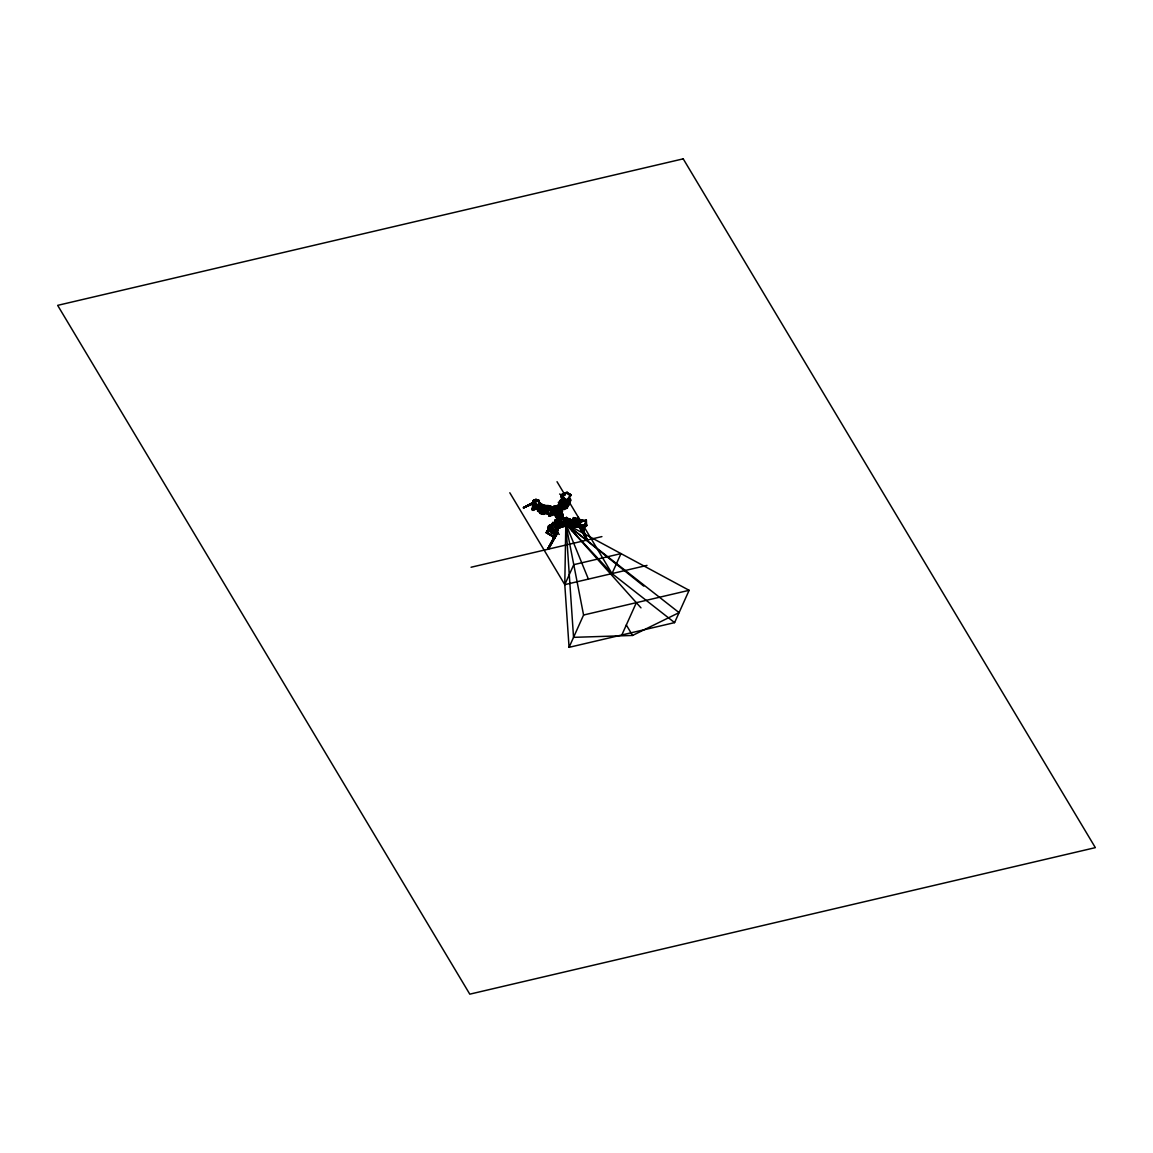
<?xml version="1.0" encoding="UTF-8"?>
<svg xmlns="http://www.w3.org/2000/svg" width="1153" height="1153" viewBox="0 0 1153 1153"><rect width="100%" height="100%" fill="white"/><g stroke="black" fill="none" stroke-linecap="round" stroke-linejoin="round"><path stroke-width="1.5" d="M541.29 509.467L541.29 508.718L545.715 510.087L544.043 513.633L542.847 512.047M541.867 506.758L540.815 504.553L543.798 506.498L543.063 505.922L545.816 506.167L545.499 507.147L546.767 507.507L547.142 505.951L543.092 504.711L540.944 509.496L541.852 508.877M545.254 509.857L544.692 510.433M569.323 521.142C562.361 517.74 577.696 521.315 569.423 520.983A1.47 1.067 24.2 0 1 568.458 521.228L573.445 522.035C569.899 521.329 575.088 521.156 576.442 522.381L568.674 518.562A1.47 1.067 24.2 0 0 567.089 519.225A1.47 1.067 24.2 0 0 568.299 520.709L571.47 521.329M576.154 522.28L576.154 523.03L573.358 522.223L573.762 520.839L570.937 527.598L565.071 526.258L569.308 524.918L565.143 526.157L568.919 525.768M547.156 505.864L546.767 507.507L550.312 508.819A1.47 1.067 24.2 0 1 549.549 508.069C543.812 507.003 550.702 504.553 551.783 507.68C551.408 509.54 549.087 506.383 551.249 506.383A1.47 1.067 24.2 0 1 552.446 507.868A1.47 1.067 24.2 0 1 550.86 508.516C544.72 507.969 544.245 503.645 550.875 506.311M550.947 506.772C549.981 511.528 543.077 503.515 551.321 507.046M551.638 508.156L551.84 507.349M554.924 533.464L556.395 534.315L555.069 532.772L557.749 530.034M555.962 533.508L555.025 532.873L556.813 533.781L557.836 532.499L548.583 548.914L557.677 533.061M556.366 529.112L560.416 522.006L559.421 523.462M550.312 527.613L551.235 524.817L554.795 526.878L558.326 520.983A1.47 1.067 24.2 0 1 560.214 520.825A1.47 1.067 24.2 0 1 560.862 522.439L558.715 524.745L555.112 526.157L556.467 527.051L555.069 530.178L557.288 531.576L556.077 533.262M557.447 532.499L556.755 533.839L555.89 532.513M549.332 527.656L548.713 528.665M549.995 526.59L550.572 525.768L548.612 528.996M550.428 528.478C546.407 529.731 552.647 521.127 549.448 526.215M550.918 525.076L549.895 526.503M647.02 565.388L564.783 584.643L565.82 523.88L689.119 590.307L674.591 622.62L569.063 647.337L564.783 584.643L509.813 492.763M561.641 500.575L559.954 503.011L563.14 495.502M563.658 521.862C560.963 523.793 565.229 518.922 563.889 523.015M557.49 524.154C561.713 525.105 559.277 520.738 558.83 521.286M558.211 524.125L557.879 523.981M557.922 521.459L558.729 521.545L558.153 522.741A1.47 1.067 24.2 0 1 559.018 521.185L559.536 521.041M558.888 505.533C563.082 499.119 561.122 508.905 559.133 504.985L557.749 505.922M558.355 522.295C555.789 526.791 561.915 522.367 560.055 521.516L552.936 509.583M561.641 503.933L561.453 502.982L560.329 504.207M563.442 498.211L560.819 496.439L561.698 498.528L562.289 496.366L563.385 496.712L562.722 496.323L562.549 498.5L562.448 496.107M563.039 523.923L563.961 524.082L563.687 525.062C560.949 522.15 571.629 521.79 566.829 524.327L563.687 525.062M581.083 527.915L581.371 527.872M558.931 526.532L557.533 528.636M559.969 522.914L558.859 520.796L557.821 522.179A1.47 1.067 24.2 0 0 557.648 522.986M559.421 504.913C562.707 506.311 557.303 506.081 559.666 504.668M561.266 503.14C561.958 504.812 559.536 501.714 563.068 500.027L561.252 502.535M560.704 505.735L558.946 506.758M560.776 505.648L559.162 506.109M572.58 526.719L577.091 525.97L574.41 525.768M573.113 526.388L576.601 525.638M574.266 526.59L573.156 525.797L572.666 526.863M579.08 520.623L578.302 520.738L579.44 522.741L579.253 527.425C580.161 527.325 579.901 524.154 578.835 525.725M580.146 527.685L581.227 526.935L582.193 527.93A1.47 0.98 8.9 0 0 582.553 527.252L583.274 526.042L582.251 525.581A1.47 0.98 8.9 0 0 580.045 525.552A1.47 0.98 8.9 0 0 580.608 527.036M580.564 527.699L580.737 526.013M581.631 527.642L581.227 526.95M585.58 525.912L586.675 525.754L585.738 523.793L584.657 523.952L585.465 526.647L581.717 527.18L581.905 526.272M581.934 527.252L581.516 528.031M581.804 529.991C584.081 530.711 579.123 529.472 580.305 527.195M583.245 525.927L581.948 527.872M586.156 524.673L585.652 525.451L586.747 525.307L585.81 523.347L586.344 519.931L579.022 520.983L579.368 518.792L575.246 519.369M587.136 539.763L582.395 527.512A1.47 0.98 8.9 0 0 580.55 526.734A1.47 0.98 8.9 0 0 579.642 527.915L586.877 540.008L583.706 530.51L584.225 527.152M548.569 513.892L548.165 511.543L547.459 512.033L548.655 511.428L548.814 513.69M556.596 524.701L555.544 523.88L557.13 527.267M577.134 526.013L573.69 527.195L572.594 526.373M582.236 520.652L581.53 521.199L582.553 521.329M581.804 520.724L582.784 520.925M561.338 496.612C562.505 493.916 565.82 493.426 562.376 495.516M545.773 506.239L543.02 505.374L542.414 507.234A1.47 0.98 8.9 0 0 542.328 509.006M562.145 495.92L561.67 496.929L561.396 495.862L563.486 493.888M560.992 495.876L561.9 494.334L561.338 496.093L562.001 494.796L563.327 495.444M562.102 495.502L562.246 494.608L563.356 495.329M559.666 525.408C558.427 528.679 559.349 523.75 561.007 525.725M557.922 525.235L558.513 526.301L559.767 525.667L558.11 527.195L561.641 526.373L561.612 524.341L564.509 523.217C561.425 519.614 568.083 521.055 568.242 523.044M566.166 526.114L565.806 524.874M570.937 527.598L571.297 526.027M534.891 500.762L535.453 499.912L536.159 500.575L523.448 507.637L533.954 503.544M534.041 503.011C502.016 517.971 554.55 491.884 523.779 507.594L533.32 503.212M533.09 501.512L534.473 503.89L533.248 500.488L535.511 499.451L536.231 500.128M535.958 508.199L532.138 509.194L533.176 502.492M532.138 509.194C535.496 505.403 539.33 508.877 536.592 507.637C534.761 504.884 538.624 507.781 536.476 507.666C537.082 510.923 539.027 505.518 535.799 507.363C544.778 505.216 525.465 514.324 536.159 508.372L532.268 509.914L533.234 503.775M532.455 510.102L533.58 502.304M534.041 501.598L532.268 509.914M534.271 500.027L533.954 501.166L533.248 500.488M534.488 499.926L533.176 500.95L533.897 501.613M533.133 510.145L533.925 505.115M533.551 509.957L534.358 504.783M541.42 513.272C542.688 516.227 545.268 512.033 539.388 510.03L539.734 507.839L534.906 503.313L535.511 499.451M538.595 503.068L539.734 502.549L536.347 499.393L535.741 503.313L539.114 506.47L539.546 503.731L540.267 504.423C546.464 503.746 544.821 510.044 541.55 504.596M541.924 513.907C536.664 512.624 537.802 506.008 536.52 507.363L536.52 505.836M537.212 501.396L537.356 500.416M537.413 501.224L536.649 500.171M536.592 507.68C537.226 509.424 538.321 505.345 536.015 506.888M537.284 506.498L537.341 507.392M537.341 506.585L537.255 507.623M538.927 509.251L540.195 508.675L537.947 511.399L539.878 510.52L540.959 503.832L539.705 502.665L544.259 506.196M539.027 504.985L539.114 504.25M540.44 503.342L539.849 507.161L535.021 502.636M539.849 513.316L543.985 514.079L539.849 513.316L540.008 512.307M544.115 506.383L541.175 504.106L543.625 506.109M541.103 509.929L541.29 508.747M545.715 510.087L545.83 509.295L541.867 508.17L540.598 511.37M543.02 505.374L542.732 506.729L543.639 506.628A1.47 0.98 8.9 0 0 542.458 508.228L540.699 505.072L543.755 506.801M541.867 512.119C541.088 515.852 544.36 511.543 542.069 512.552M542.977 505.446L543.092 504.711M542.198 511.99L542.069 513.878M542.112 513.993L542.227 513.143M537.529 510.361L539.964 509.957L542.587 512.35L542.631 513.849M543.394 506.354L542.732 506.758M542.515 513.964L543.135 512.912M543.366 506.527L542.616 506.527L545.412 507.334L544.994 510.289L542.169 509.251M542.4 513.734L542.458 513.229M542.804 513.82L542.501 513.359M543.683 510.347L545.023 510.058M543.899 510.736L543.423 513.921L542.559 513.215M544.375 510.865L544.086 512.71M543.812 514.44L545.83 509.295M570.346 526.186L570.159 527.353L573.863 518.836L576.716 519.643M570.836 524.644L570.375 526.878L565.561 525.941M571.225 524.197L572.061 523.75M571.614 522.453L573.401 518.115L577.365 519.239L575.578 523.577L571.614 522.453L571.773 521.444M567.463 520.608L572.32 521.56L572.565 520.032M572.018 524.428L572.421 521.689L570.735 525.307M573.589 517.524L573.473 518.317L577.437 519.441L577.552 518.648L573.43 517.884L577.552 518.648M574.54 525.264C575.001 522.424 571.758 524.903 574.598 525.062A1.47 0.98 8.9 0 0 572.364 525.191A1.47 0.98 8.9 0 0 572.738 526.647L573.012 527.108M574.108 526.532L573.228 526.013M573.387 524.038L572.955 525.638A1.47 0.98 8.9 0 0 572.018 526.791A1.47 0.98 8.9 0 0 573.848 527.598L578.835 526.546M573.272 527.469L573.531 524.846L574.295 525.163M573.055 526.892L573.69 526.071M574.108 524.572L574.223 523.793M573.819 526.143L573.704 526.979M573.863 520.32L575.261 521.603L575.405 520.752L576.659 521.113M574.194 527.512L574.943 526.402A1.47 0.98 8.9 0 1 574.28 526.979C580.247 527.901 574.727 524.428 579.527 524.687M575.131 520.68L580.074 521.041L579.368 518.792M575.246 522.496L574.915 524.557M575.578 523.577L575.736 522.568M576.529 525.336L572.969 525.898M574.468 525.437A1.47 0.98 8.9 0 0 573.416 525.091L577.091 524.846L577.149 525.682L573.329 525.624L584.542 524.701L585.465 526.647M577.538 525.581L578.59 518.908M578.143 526.143L577.105 524.846M578.374 524.629L580.175 520.479M578.316 525.465L578.921 521.66L586.243 520.608M579.382 525.854L580.031 521.502M579.253 527.425L579.195 526.287M580.045 523.808L579.8 522.986M579.772 523.217L580.478 523.736M583.144 526.82L582.135 526.359A1.47 0.98 8.9 0 0 579.93 526.33L579.815 528.16M580.636 525.278L580.305 527.786L582.006 530.38L583.533 530.164L584.023 527.08M580.795 527.843L578.417 524.846M580.665 526.013L580.449 525.321M582.034 520.738L582.582 521.66M581.429 521.761C583.778 520.536 579.238 520.017 582.87 520.464M581.833 526.964L581.688 527.944L582.251 525.581M581.775 530.582L579.887 527.627A1.47 0.98 8.9 0 0 580.463 528.016M582.251 526.344L582.38 525.566M582.251 528.838L582.726 525.754M583.706 530.51L582.193 531.461L583.793 530.711M583.49 526.979L582.914 530.611L586.762 539.229L582.784 530.639L583.317 527.281M583.634 526.964L583.087 530.596L586.906 539.2L582.784 530.639M584.542 524.701L584.657 523.952M585.652 525.451L585.162 520.767M585.234 524.586L585.854 524.312M585.738 523.793L584.73 523.505M585.897 524.975L586.747 525.307M586.675 525.754L586.344 519.931M586.387 539.791L582.265 530.928M544.187 512.062L543.913 513.099L548.064 513.719M546.291 507.378L546.522 506.196M572.854 521.358L573.041 520.162M573.56 521.329L573.358 522.223L576.154 523.015L576.831 518.864L575.534 518.922M560.79 496.41L561.309 495.415M561.136 495.905L562.015 495.069M561.987 494.882L561.41 496.121M562.289 494.032L561.525 495.026M562.232 496.237L561.367 495.905L562.736 496.467M567.507 499.465L570.548 500.95L570.605 499.105L569.395 501.224L568.746 500.748L569.582 499.393L569.784 501.555L561.309 496.395M560.099 503.227L559.09 505.086L560.862 502.016L558.686 504.884M569.135 501.094L569.971 498.73L569.539 500.748M570.548 500.892L570.231 499.753L569.784 501.555L569.654 500.661M567.204 523.203L568.112 523.332L567.161 521.689L563.457 522.525M567.852 522.756L567.406 524.226L568.472 522.958L569.885 523.635L569.38 522.799M548.179 512.422C549.102 513.791 545.902 511.73 546.508 510.448L549.217 516.14L553.036 514.656L549.217 516.14M551.105 513.921L552.229 513.647C551.581 510.923 553.541 515.694 553.238 512.076L551.048 512.033L550.702 514.814L550.615 513.085L551.105 513.921L554.636 513.099L551.725 508.444L553.901 506.311L555.487 507.551L555.472 505.951L558.989 511.831M555.602 510.433L555.501 510.909M557.13 512.465L557.663 512.696M557.85 512.537L557.403 511.817L557.865 512.465M555.515 521.286L554.997 520.407L556.351 520.551L556.294 519.772L555.169 520.032L555.083 522.136M560.416 505.778L559.147 505.259L561.223 502.953M559.623 507.089L560.617 507.579L561.381 506.643L565.085 508.848L568.775 503.198L565.806 508.257L566.065 507.536M559.436 516.227L559.969 515.535L559.637 516.313M561.151 511.211L562.477 511.255L562.419 509.367L559.954 505.245L555.299 506.34L556.885 509.64L558.758 509.77L559.219 508.747L557.058 509.251M559.637 526.042L559.623 525.408M566.887 518.634L566.368 517.755L565.258 518.331L566.541 517.366L567.06 518.245L564.581 518.821L564.062 517.956L565.561 517.87M572.119 520.536C566.123 522.179 570.13 517.077 566.743 520.075A1.47 1.067 24.2 0 0 567.68 521.978A1.47 1.067 24.2 0 0 569.279 520.925L568.17 525.451M544.908 510.62L544 511.975M572.537 521.127L572.882 519.614L573.099 521.286M576.5 522.251L576.298 520.594L575.03 525.509M541.636 508.084L541.91 506.441L542.443 507.032L540.224 504.74M542.746 513.532L542.717 512.638M542.876 512.263L541.939 512.609M572.061 525.739L572.191 524.961M573.632 520.291L573.531 519.311M574.943 521.545L575.044 520.868M582.481 521.084L581.472 520.868M557.677 529.501C554.852 534.848 548.9 519.657 547.704 528.074C554.319 524.774 543.928 538.941 548.396 528.968L546.133 532.571L554.881 537.86L546.133 532.571M550.903 526.95L551.437 526.071M561.742 502.564L561.194 503.688L559.45 502.405L563.947 495.012M557.648 530.221L558.211 529.083L556.423 530.812L557.36 528.362L556.625 531.014M557.115 530.279L557.605 529.486L556.351 529.227M566.555 503.544L567.146 502.247L563.471 508.862L564.667 509.568L565.662 506.743M565.849 507.565L566.988 507.81L569.856 502.895L567.29 501.382L569.899 503.313L566.454 508.646L567.175 507.493M566.051 507.839L567.593 506.585M566.627 506.715L566.296 507.306M568.443 499.854L569.02 498.874M566.815 507.997L567.463 506.96M567.449 507.925L565.806 506.527L567.247 507.435M569.841 500.488L569.438 499.768M547.704 528.074L550.024 525.091M549.419 528.896L549.736 527.18M548.857 528.146C548.727 530.294 550.673 527.108 549.491 528.708M550.558 528.578L549.995 529.4M566.829 524.327L566.945 522.251L569.813 521.732M567.852 522.972L568.025 522.684M567.06 524.629L567.939 524.99L568.559 523.332M557.202 530.928L555.977 530.711L557.317 528.809L555.861 531.029L557.375 528.622L556.452 529.818M555.977 530.812L557.072 529.068L556.596 529.991M556.322 531.187L557.13 530.366L554.161 533.983L553.065 533.623L549.159 529.876L551.465 527.44L550.687 528.823M556.005 534.098L556.539 533.19C552.546 541.622 557.288 530.121 556.697 534.098M557.173 530.466L556.769 530.985M555.285 536.404L557.447 533.335M557.432 532.7L555.227 532.484M560.934 506.715L562.232 503.169L560.704 502.175M558.211 521.242L557.115 524.37L559.119 521.07M547.805 506.354L551.465 507.205M550.457 507.349L551.509 507.882L547.689 506.614M538.509 502.175L538.019 501.079M563.5 498.946L562.837 499.206M561.367 499.984L559.046 503.904L561.497 499.84M559.407 503.443L559.825 502.722L558.902 503.832M555.732 525.422L556.928 523.693L558.715 524.745L556.712 525.264M557.36 528.578C554.679 526.907 557.49 529.342 557.346 530.135M556.438 530.294L556.928 529.731M556.87 529.486L557.346 528.449M557.317 530.077L557.879 529.602M548.396 528.968L546.263 532.816L549.448 527.598M562.462 502.737L561.597 502.232C559.277 504.092 564.97 503.875 564.494 500.777L563.644 502.131L563.269 501.425M555.977 533.306L556.913 532.037L556.308 532.715M552.878 507.579L553.224 506.816L554.968 509.741L552.359 511.269L555.141 509.367M556.077 506.844L556.423 506.066M556.841 512.191L555.631 510.592M558.946 511.687L559.061 510.001L563.313 517.106L562.448 519.47L563.486 519.225M537.255 507.205L536.678 508.214M540.843 510.217L541.867 508.17M541.838 509.626L542.256 508.704M541.146 511.528L542.198 509.28M542.933 513.719L542.631 512.566M545.888 505.504L546.954 506.311M544.029 511.759L548.122 512.018M545.081 509.309L546.681 505.735L543.683 513.604L549.448 514.022M543.467 513.46L545.11 509.496M547.56 507.306L547.819 506.297M546.378 511.759L548.41 512.062M546.882 511.644L548.583 507.911L551.048 512.033M547.862 512.091L545.239 512.033M549.851 508.574L550.327 507.118M549.967 508.732L550.226 507.738M550.889 508.776L551.192 507.147M551.725 507.176L551.725 508.444A1.47 1.067 24.2 0 1 551.682 509.54L550.644 510.073L551.105 509.064M551.437 510.318L551.97 508.877L551.653 509.568M550.586 513.042L549.448 515.593L550.255 514.699M551.754 507.853L553.901 506.311M554.319 507.017L552.345 508.156M554.968 506.066L554.867 507.911L555.371 506.772M554.276 508.228L554.521 507.349M554.434 508.329L554.78 507.565M555.04 507.089L555.472 505.951M552.474 513.604L553.757 512.955M554.953 508.415L555.573 507.104L555.27 508.142M560.387 522.006L557.764 517.236L562.433 516.313L562.16 518.403L563.24 516.472L557.461 505.836L557.014 506.844L556.481 505.951L558.297 505.85A1.47 1.067 24.2 0 1 559.709 504.884M550.702 514.814L554.117 513.215M553.714 514.108L554.406 514.526L554.636 513.099M559.45 511.701L555.89 513.171L555.155 511.946L555.674 510.793L560.199 518.158M563.788 501.728L560.834 502.333L558.398 505.259M559.695 516.948L557.36 518.879L554.579 514.224L556.913 512.307L555.429 513.344M556.322 510.649L555.155 511.946M558.066 506.801L557.994 506.643M558.773 505.951L559.205 504.956C558.801 510.361 563.63 500.186 561.035 505.129M560.041 504.942L559.378 506.787M559.565 505.864L560.243 505.028M561.021 503.025L561.439 502.276L566.699 504.956L564.552 508.545M561.799 501.771L560.012 505.677A1.47 1.067 24.2 0 1 560.56 507.464L559.378 507.752A1.47 1.067 24.2 0 1 557.994 506.153A1.47 1.067 24.2 0 1 559.897 505.706L559.825 505.374M550.572 527.267L551.336 524.831M557.908 511.298L558.427 510.145M559.436 507.853L559.724 507.19M560.171 506.153L560.545 505.317M554.651 523.116L555.328 524.255L553.051 522.338L551.855 525.509M560.214 506.801L560.646 505.49M558.542 511.154L559.061 510.001M550.889 528.204L553.973 522.885L553.382 524.183M560.329 508.242L560.862 506.801M563.702 502.031L563.918 501.555M557.821 514.411L558.686 513.863M560.517 508.228L563.226 502.521M562.333 502.895L563.961 500.46L561.122 506.297L562.621 503.4L560.834 502.333L560.113 503.328M558.441 513.69L559.191 514.224L558.931 513.33M561.41 510.865L562.073 512.163L561.958 510.375C553.656 509.828 568.919 522.107 560.027 510.721M559.753 511.183L560.358 510.03L562.823 514.137L562.275 515.088L562.823 514.137M554.348 523.793L555.487 521.242M555.169 520.032L555.688 520.911L558.456 519.7M556.121 520.147L556.539 519.715C558.196 518.792 556.524 521.444 556.539 519.715M558.254 520.522L556.971 518.374L557.764 517.236M562.116 507.133L560.776 508.862M557.36 518.879L559.061 517.452L554.795 510.13M564.538 506.873L564.062 507.565L562.923 506.398L563.514 505.288L565.013 505.677L563.514 505.288M561.035 511.269L560.171 511.456M561.367 511.514L562.65 510.88M554.795 526.878L555.112 526.157M557.994 519.715L557.591 520.608L558.513 519.585L560.92 523.822L558.009 525.451M559.421 516.717L562.736 515.722L559.421 516.717L553.397 506.441M559.133 517.769L559.479 516.991M556.928 523.693L558.513 525.191L560.459 523.102A1.47 1.067 24.2 0 1 559.493 523.303M558.369 520.738L557.85 522.165M563.889 508.156L565.431 504.74M556.452 512.422L559.407 519.052L560.574 517.755C559.594 514.051 561.814 526.618 564.754 522.684M566.31 503.89L564.293 508.891M556.64 525.465L555.314 527.195L556.178 527.699L557.461 525.955L556.582 525.437L555.314 527.195L556.913 524.716M560.574 517.755L559.407 519.052M560.243 521.632L559.234 521.185L558.326 522.612A1.47 1.067 24.2 0 1 558.009 521.689M566.094 505.634L567.896 503.155M556.366 528.088L557.187 529.083M558.859 522.525L559.825 522.496M558.729 521.545L560.084 521.473M565.835 506.772L567.636 502.996M556.25 528.636L558.182 524.269M559.392 523.39L559.147 522.395M561.425 517.236L561.987 516.097L563.313 517.106M558.974 523.318L559.882 521.387M559.191 523.376L559.565 522.54M563.731 520.666L562.563 516.976M560.315 522.842L560.689 522.338M560.185 522.453L559.32 521.805L561.338 520.392L563.068 523.678M559.882 525.984L561.18 525.336M560.444 526.272L560.041 527.858L557.692 528.405M566.368 517.755L562.851 518.576L564.091 520.652L565.129 520.407L564.062 517.956M560.747 526.2L560.531 527.425L561.655 524.327M560.041 527.858L561.799 523.981M562.779 522.28L563.125 521.502M562.808 522.54L563.428 521.242M563.889 518.331L565.172 517.683M562.765 524.067L563.961 521.315L564.653 522.713M564.091 520.652L563.413 519.902L565.59 519.398L565.129 520.407M565.417 517.625L565.013 518.072M563.37 521.617L563.99 522.64L564.105 521.415M563.745 522.914L564.221 521.531M565.964 518.648L566.541 517.366M563.961 523.174L564.48 522.035M564.869 521.156L564.999 521.905M563.759 524.197L566.642 524.024M566.743 520.075L567.247 518.663M565.619 523.404C565.619 528.204 555.415 527.656 564.494 526.503L565.921 523.332M568.198 520.176L568.602 518.994M565.763 524.572L564.336 525.725L563.759 522.179M566.945 521.949L563.226 523.058M565.402 526.604L566.022 525.177L568.559 524.586M567.391 520.925C569.308 522.035 566.959 517.769 566.685 519.974M568.299 519.124L568.242 520.205L569.034 518.706L572.522 520.363M566.181 525.191L566.382 525.047M569.582 519.917C568.443 518.057 569.726 521.113 567.939 521.271M568.775 519.643L568.89 519.383A1.47 1.067 24.2 0 0 566.901 519.599A1.47 1.067 24.2 0 0 567.91 521.286A1.47 1.067 24.2 0 0 569.611 520.551M569.049 519.527L568.011 521.329M567.824 521.026L569.207 519.873M569.423 520.983L567.607 519.744M569.351 522.741L569.885 523.635L565.964 525.364L569.481 524.543L570.058 523.26L569.524 522.367L567.045 522.943M570.404 525.811L571.34 523.534M573.834 520.392L573.992 518.043L574.943 518.749M575.751 521.358L576.788 519.109L575.491 519.138M574.698 524.514L574.698 524.413A1.47 0.98 8.9 0 1 575.102 525.249M575.606 522.122L576.702 519.672M572.306 531.129L578.532 517.265M564.783 584.643L573.762 564.667L620.991 553.613L612.012 573.589L674.591 622.62M569.063 647.337L583.577 615.025L565.82 523.88L679.088 612.632L632.565 635.447L573.545 637.35L565.82 523.88L643.778 586.142M621.827 634.986L636.355 602.673M561.381 506.643L560.661 508.228L561.482 506.931M561.814 503.472L560.401 505.504M561.324 505.836L561.208 506.095A1.47 1.067 24.2 0 1 559.335 506.253A1.47 1.067 24.2 0 1 558.686 504.639L558.888 504.438M557.663 523.779L558.758 521.516M559.133 503.025L558.513 504.221L559.709 502.881M566.555 492.864L567.319 492.446L566.728 493.426L569.913 495.314M550.5 525.927L549.116 525.826M557.216 528.694L558.066 529.198C554.074 530.582 559.046 528.896 556.64 530.596M557.144 531.951C556.495 532.571 557.476 532.138 555.688 531.807M557.663 532.945L557.807 532.499M559.032 503.212L559.407 503.385M553.209 537.024C554.204 539.763 552.258 535.943 553.887 537.413L547.949 548.583L554.42 537.226L546.45 532.686M572.767 525.249L573.531 524.846M549.044 528.175L546.58 532.6M550.154 526.33L549.217 525.696M555.198 529.919L555.775 528.91M553.368 531.98L552.503 531.807M546.508 532.369L554.348 536.995L556.322 533.392M553.944 537.702L548.064 548.324L548.842 548.597M561.597 495.646L562.232 494.522M562.26 495.732L561.626 496.28L562.376 495.43M553.31 532.066L554.161 530.668L550.975 528.78L552.028 528.06C558.585 530.121 553.238 532.686 549.952 528.463M548.122 548.295L554.218 537.356M548.511 528.362L550.543 525.653M550.269 528.578L551.206 527.08M550.197 530.164L550.039 529.285L549.159 529.876M551.48 529.285L552.258 527.901L550.745 528.924M551.883 532.931L552.647 531.792M554.161 530.668L552.532 533.306L553.944 530.812M553.065 533.623L554.694 530.971L555.559 531.49M555.213 531.475L556.524 529.659M556.366 531.418L557.187 530.149M554.348 536.995L556.87 533.032M549.534 528.088L550.312 526.806M549.75 525.754L550.716 525.465M552.532 533.306L553.887 532.326M556.077 533.738L556.539 532.931M549.159 525.768L550.558 525.97M561.77 495.156L561.929 496.756M564.379 494.421L563.082 494.695M561.266 500.344L560.171 502.175M559.061 503.054C560.329 491.596 580.118 514.18 561.626 498.99M561.021 500.215L559.263 502.823M560.56 502.377L563.24 496.597M567.06 507.709L565.287 506.383M567.074 523.765L567.824 523.131M568.04 493.325L571.34 495.069L566.8 492.129L566.195 493.109L565.33 492.605L562.722 497.779M563.24 496.597L562.578 497.692L567.161 500.402L563.918 498.024L563.327 499.249M564.019 495.329L565.33 492.605M563.356 499.523L563.918 498.024M562.808 498.932L566.541 501.18L570.519 494.334M566.541 501.18L567.564 499.508M569.957 495.588L570.548 494.594M567.319 501.656L571.311 494.796M570.216 500.287L570.389 501.209M548.914 528.405L549.88 528.031M556.063 532.167L559.32 534.387M560.762 502.29L560.228 503.126M552.892 523.203L551.941 524.139L552.633 523.044L556.063 525.134M567.391 503.342L566.959 504.596L567.651 503.501L564.163 501.497M552.503 512.97L553.195 514.238M561.165 503.832L559.767 502.636M574.756 526.503L574.843 526.388A1.47 0.98 8.9 0 1 572.738 526.647L573.171 526.748M566.469 507.464L567.334 508.084M557.303 530.784L556.15 531.807M556.395 532.585L557.288 531.49M580.074 521.041L579.599 521.718L578.503 519.484M561.035 507.363L561.612 506.585M556.178 527.699L558.11 524.961L560.646 524.442L561.641 526.373M562.376 502.939L563.961 500.46M562.923 506.398L564.321 507.219M563.759 507.536L564.264 506.715M551.076 525.177L553.051 522.338M551.336 525.336L553.152 522.857M562.087 496.352L561.367 496.035M561.655 499.263L562.361 499.422M555.025 533.363L554.161 533.983M551.293 508.271L551.754 507.522M566.872 507.954L566.037 507.767M563.716 523.966L563.125 524.572L563.932 524.5M558.729 521.444L558.96 521.156A1.47 1.067 24.2 0 1 560.704 522.785A1.47 1.067 24.2 0 1 558.571 523.145M558.542 522.179L559.176 520.897L561.338 520.392M560.027 522.194L558.744 521.949M573.473 526.806L574.237 526.417M577.033 526.128L573.992 526.907L577.062 525.883M563.14 523.347L558.441 524.399M541.838 512.408L540.08 512.509M554.838 524.37L556.049 523.765M555.069 530.178L556.798 530.928L556.135 529.991M550.63 530.567L549.563 531.274L552.763 533.162L552.114 532.772M536.75 500.013L537.01 499.854A1.47 0.98 8.9 0 1 539.085 501.396M536.736 500.69L537.586 500.445A1.47 0.98 8.9 0 1 538.97 502.117M565.287 524.168L566.051 523.116M573.69 519.744L573.214 520.666M533.781 503.054L523.866 507.68L533.522 503.371M533.176 500.95L536.347 499.393M533.796 502.175L534.689 501.771M534.906 503.313L533.623 503.904L536.621 506.686M540.18 505.043L541.449 504.466L540.959 503.832M538.48 508.415L539.734 507.839M537.428 510.923L539.388 510.03M540.267 504.423L539.056 504.668M532.499 509.813L535.943 508.314M542.789 511.831L542.069 512.191M559.94 506.426L559.147 505.432L559.868 505.691M551.725 509.655L550.24 508.992L550.341 507.896M558.614 523.981A1.47 1.067 24.2 0 0 559.767 522.194L559.81 521.56M541.002 504.466L542.486 507.392M549.304 513.834L547.877 513.575M581.645 520.565L582.51 520.378M580.334 526.099L582.351 526.546L583.533 530.164M548.713 507.767L547.589 508.026L548.122 508.92M556.481 505.951L557.591 505.691M552.172 508.545L553.8 508.156L553.382 507.464M546.118 511.312L548.468 510.765M559.926 509.943L562.419 509.367M550.759 512.667L553.238 512.076M559.652 510.577L562.131 510.001M561.987 510.433L556.553 511.932L559.522 516.472M551.278 513.532L552.402 513.272M552.273 514.324L549.75 514.915L547.271 510.779M548.943 515.708L552.734 515.319M562.26 516.703L563.24 516.472M556.971 518.374L558.571 520.45M554.997 520.407L558.513 519.585M555.688 520.911L558.182 520.32M565.301 522.813L562.923 523.448L563.313 524.125M560.488 524.874L561.511 524.586M566.339 523.592L564.84 524.154L565.792 525.739M567.579 523.837L568.703 523.577M570.058 523.26L568.804 523.275M558.513 526.301L562.044 525.48M558.081 526.907L558.845 526.734M556.899 527.815L560.416 526.993M574.309 526.777L573.272 526.95M471.058 567.247L601.909 536.606M583.577 615.025L689.119 590.307M557.836 505.634L559.565 504.855L555.443 506.196L555.977 507.089M563.255 522.929L563.356 522.107M557.504 528.189L557.879 527.411M559.695 505.072L559.709 505.936M541.91 512.912L542.832 513.085M579.037 521.531L579.815 521.415M579.599 524.24L578.489 524.399L578.907 525.278M582.813 526.474L582.683 526.532A1.47 0.98 8.9 0 1 581.717 527.18M575.16 519.931L578.503 519.47M541.463 505.288L540.8 505.144M585.638 524.673L585.81 523.347M571.816 521.084L568.343 520.234M568.515 520.493L571.686 521.156M573.3 524.111L573.344 524.111A1.47 0.98 8.9 0 0 572.364 525.465M573.416 525.091L577.235 525.148M572.32 521.56L573.646 521.574M537.788 500.114L538.782 501.051M536.707 500.921L538.047 500.834M550.687 514.771L551.97 515.002L551.595 513.186M551.091 508.329L547.401 506.859M547.012 505.98L550.673 506.758M543.841 511.413L544.576 511.615M582.611 520.32L580.968 520.565L581.53 521.718M558.153 505.49L558.34 505.807A1.47 1.067 24.2 0 0 560.199 507.118A1.47 1.067 24.2 0 0 560.834 505.59M571.686 520.378L568.703 519.268L572.839 520.608L573.949 518.274L574.915 518.98M536.794 507.205L532.614 508.473L533.623 509.41L537.471 507.752L537.139 506.945M550.644 508.199L549.116 508.718M549.477 508.242L550.356 508.588M571.758 520.248L568.804 519.081L567.622 519.917M547.661 506.787L550.658 508.17M537.961 500.777L538.696 501.584M550.312 508.819L546.825 507.176L550.212 507.94M569.986 519.715L572.306 520.81M581.616 521.185L581.472 519.729L583.375 520.536M566.656 492.619L567.319 492.446M568.112 498.6L568.905 499.076M569.496 499.465L570.605 500.099M559.623 494.032L563.284 495.963M567.68 499.307L568.472 499.768M562.059 498.283L566.498 500.906M562.779 500.676L563.644 501.18M565.345 504.726L566.267 505.273M558.254 502.391L560.632 503.659M561.785 507.579L560.891 506.916M559.133 507.406L561.425 508.689M556.351 524.485L557.893 525.264M556.596 525.437L557.461 525.955M556.02 529.443L558.47 530.942M556.164 532.326L557.317 533.003M549.909 529.731L550.702 530.207M549.75 529.847L550.543 530.308M546.825 532.153L554.665 536.779M538.033 510.837L540.123 512.105M543.106 510.174L542.141 509.482L542.775 506.426L543.639 506.945M541.478 504.726L543.712 506.441M581.732 526.575L582.222 527.728M580.492 527.901L580.406 527.843A1.47 0.98 8.9 0 1 579.93 526.33M539.618 503.284L540.339 503.962M533.464 504.351L536.837 507.507M551.566 507.017L551.667 507.334A1.47 1.067 24.2 0 1 551.379 509.194A1.47 1.067 24.2 0 1 549.376 507.767M588.405 579.123L565.82 523.88L612.012 573.589L584.139 526.993M539.835 505.216L541.924 507.551M565.82 523.88L640.982 607.862M541.852 506.989L542.515 507.781M539.143 501.151L539.013 501.93M567.175 520.825L566.887 521.487M580.824 528.132L581.66 529.847L580.766 528.463M557.029 481.709L565.172 495.286M567.881 499.825L581.429 522.468M564.869 518.201L567.348 522.338M556.654 505.562L557.187 506.455M558.758 509.77L559.508 511.01M560.142 512.869L561.54 515.204M561.727 516.313L565.345 522.439M565.604 523.217L566.181 523.952L565.157 523.318M626.324 624.998L632.565 635.447M564.999 523.678L566.022 525.177M558.556 513.416L559.191 514.224M559.349 517.726L561.165 520.767M553.844 510.707L555.458 513.402M553.397 510.548L555.083 513.359M557.447 517.308L559.969 521.531M554.132 512.984L556.64 517.178L554.362 514.007M553.065 512.465L558.009 520.709M553.526 513.676L554.089 514.598M550.543 509.943L550.442 509.828A1.47 1.067 24.2 0 1 549.131 508.156M555.977 520.277L557.778 523.289M548.295 508.545L547.761 507.651L547.689 509.77M558.153 525.033L558.686 525.927M557.605 526.359L558.297 527.252M546.551 511.37L549.03 515.506M568.977 523.693L569.481 524.543M579.022 520.983L579.541 522.064M579.426 525.307L580.363 527.267M581.89 527.555L582.539 529.904M567.737 501.901L567.276 502.333M562.289 496.366L562.477 498.629M537.846 501.238A1.47 0.98 8.9 0 1 539.042 502.694M554.867 510.361A2.248 1.052 -30.9 0 1 555.386 510.188M562.39 522.914A2.248 1.052 -30.9 0 1 562.895 522.741M587.208 539.229L586.473 539.273L587.208 539.229M541.622 509.093L545.542 510.448L541.622 509.093M542.804 505.345L542.688 506.095L542.818 505.345M562.015 499.653L560.07 502.78L562.015 499.653M551.826 526.316L552.719 527.829L551.826 526.316M683.21 158.84L57.65 305.358L469.79 994.16L1095.35 847.642L683.21 158.84M583.432 531.101L583.014 530.049L583.432 531.101"/></g></svg>
